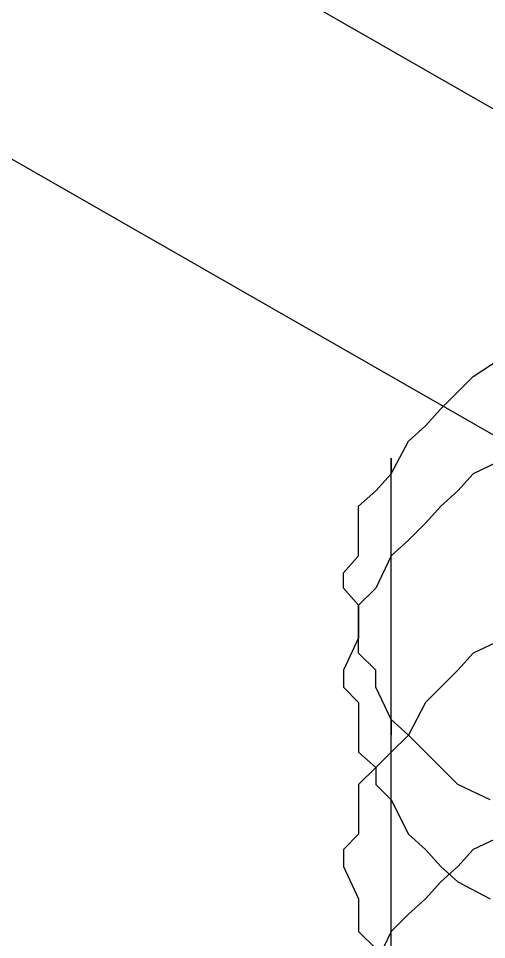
# Model space of a CAD drawing. Header units: millimetres. Extents: x 0 to 2112, y 8 to 1252.
# Drawn here: x 869.35 to 876.89, y 861.17 to 876.03 of the extents above; entities that cross this region are included whole.
import ezdxf

# ---------------------------------------------------------------- set-up
doc = ezdxf.new("R2010")
doc.units = ezdxf.units.MM
doc.layers.get('0').update_dxf_attribs({"linetype": 'CONTINUOUS'})

msp = doc.modelspace()

# ---------------------------------------------------------------- linework, layer by layer
at = {"color": 9}
for p, q in [((848.709, 890.813), (890.947, 866.567)), ((848.709, 890.813), (890.947, 866.567)), ((848.709, 885.55), (890.947, 861.303)), ((848.709, 885.55), (890.947, 861.303)), ((876.674, 870.257), (877.475, 870.783)), ((876.674, 870.257), (877.475, 870.783)), ((876.427, 870.01), (876.674, 870.257)), ((876.427, 870.01), (876.674, 870.257)), ((876.152, 869.735), (876.427, 870.01)), ((876.152, 869.735), (876.427, 870.01)), ((875.905, 869.46), (876.152, 869.735)), ((875.905, 869.46), (876.152, 869.735)), ((875.63, 869.213), (875.905, 869.46)), ((875.63, 869.213), (875.905, 869.46)), ((875.355, 868.687), (875.63, 869.213)), ((875.355, 868.687), (875.63, 869.213)), ((875.355, 856.813), (875.355, 868.937)), ((875.355, 868.937), (875.355, 868.687)), ((877.2, 868.937), (876.674, 868.687)), ((875.104, 868.412), (875.355, 868.687)), ((875.104, 868.412), (875.355, 868.687)), ((876.674, 868.687), (876.427, 868.412)), ((874.829, 868.165), (875.104, 868.412)), ((874.829, 868.165), (875.104, 868.412)), ((876.427, 868.412), (876.152, 868.165)), ((874.829, 867.89), (874.829, 868.165)), ((874.829, 867.89), (874.829, 868.165)), ((876.152, 868.165), (875.905, 867.89)), ((874.829, 867.364), (874.829, 867.89)), ((874.829, 867.364), (874.829, 867.89)), ((875.905, 867.89), (875.63, 867.615)), ((875.63, 867.615), (875.355, 867.364)), ((874.582, 867.089), (874.829, 867.364)), ((874.582, 867.089), (874.829, 867.364)), ((875.355, 867.364), (875.104, 866.842)), ((874.582, 866.842), (874.582, 867.089)), ((874.582, 866.842), (874.582, 867.089)), ((874.829, 866.567), (874.582, 866.842)), ((874.829, 866.567), (874.582, 866.842)), ((875.104, 866.842), (874.829, 866.567)), ((874.829, 866.567), (874.829, 866.316)), ((874.829, 866.041), (874.829, 866.567)), ((874.829, 866.041), (874.829, 866.567)), ((874.829, 866.316), (874.829, 866.041)), ((874.829, 866.041), (874.582, 865.519)), ((874.829, 865.794), (874.829, 866.041)), ((874.829, 865.794), (874.829, 866.041)), ((877.2, 866.041), (876.674, 865.794)), ((875.104, 865.519), (874.829, 865.794)), ((875.104, 865.519), (874.829, 865.794)), ((876.674, 865.794), (876.427, 865.519)), ((874.582, 865.519), (874.582, 865.244)), ((875.104, 865.244), (875.104, 865.519)), ((875.104, 865.244), (875.104, 865.519)), ((876.427, 865.519), (876.152, 865.244)), ((874.582, 865.244), (874.829, 864.997)), ((875.355, 864.722), (875.104, 865.244)), ((875.355, 864.722), (875.104, 865.244)), ((876.152, 865.244), (875.905, 864.997)), ((874.829, 864.997), (874.829, 864.722)), ((875.905, 864.997), (875.63, 864.471)), ((874.829, 864.722), (874.829, 864.196)), ((875.355, 852.625), (875.355, 864.722)), ((875.355, 864.722), (875.355, 864.471)), ((875.63, 864.471), (875.355, 864.722)), ((875.63, 864.471), (875.355, 864.722)), ((875.63, 864.471), (875.355, 864.196)), ((875.905, 864.196), (875.63, 864.471)), ((875.905, 864.196), (875.63, 864.471)), ((874.829, 864.196), (875.104, 863.949)), ((875.355, 864.196), (875.104, 863.949)), ((876.152, 863.949), (875.905, 864.196)), ((876.152, 863.949), (875.905, 864.196)), ((875.104, 863.949), (874.829, 863.674)), ((875.104, 863.949), (875.104, 863.674)), ((876.427, 863.674), (876.152, 863.949)), ((876.427, 863.674), (876.152, 863.949)), ((874.829, 863.674), (874.829, 863.148)), ((875.104, 863.674), (875.355, 863.424)), ((876.949, 863.424), (876.427, 863.674)), ((876.949, 863.424), (876.427, 863.674)), ((875.355, 863.424), (875.63, 862.873)), ((874.829, 863.148), (874.829, 862.873)), ((874.829, 862.873), (874.582, 862.626)), ((875.63, 862.873), (875.905, 862.626)), ((877.2, 862.873), (876.674, 862.626)), ((874.582, 862.626), (874.582, 862.351)), ((875.905, 862.626), (876.152, 862.351)), ((876.674, 862.626), (876.427, 862.351)), ((874.582, 862.351), (874.829, 861.826)), ((876.427, 862.351), (876.152, 862.101)), ((876.152, 862.351), (876.427, 862.101)), ((876.152, 862.101), (875.905, 861.826)), ((876.427, 862.101), (876.949, 861.826)), ((874.829, 861.826), (874.829, 861.579)), ((875.905, 861.826), (875.63, 861.579)), ((874.829, 861.579), (874.829, 861.303)), ((875.63, 861.579), (875.355, 861.303)), ((874.829, 861.303), (875.104, 861.028)), ((875.355, 861.303), (875.104, 860.781))]:
    msp.add_line(p, q, dxfattribs=at)

doc.saveas('drawing.dxf')
